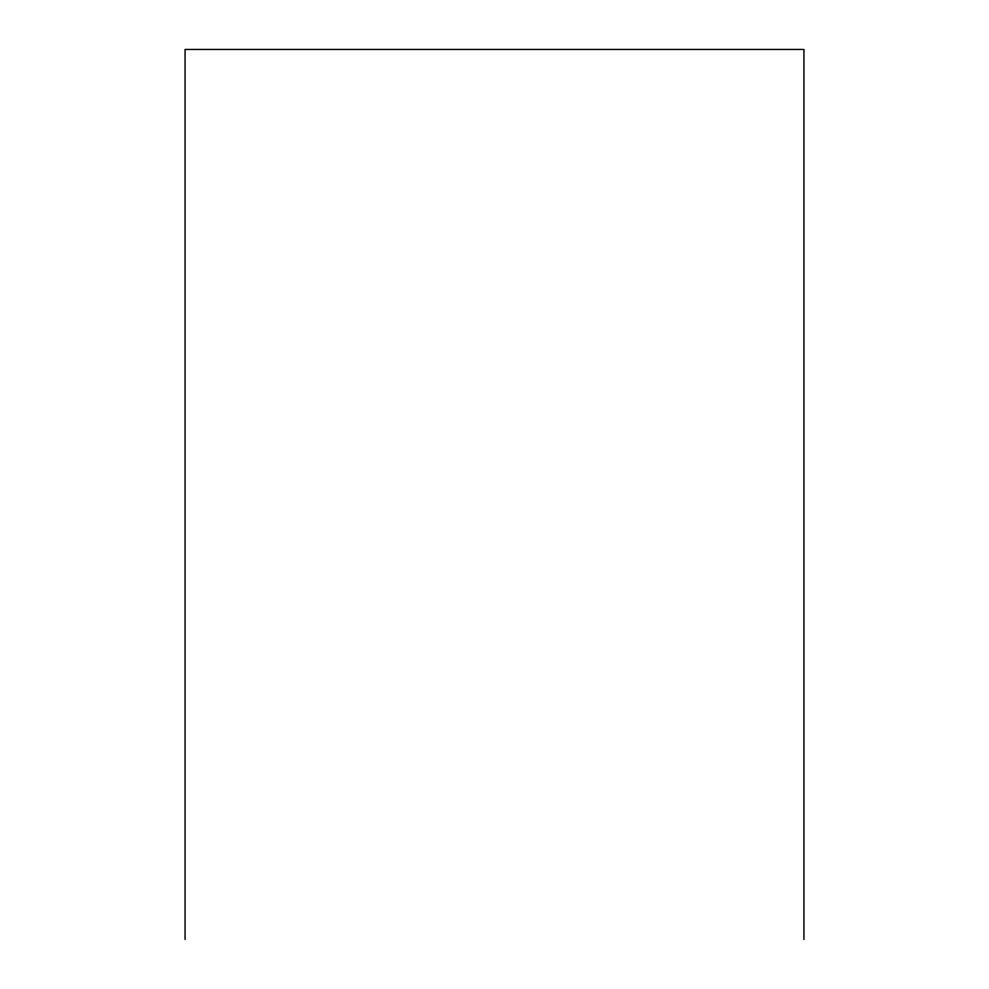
<?xml version="1.0" encoding="UTF-8"?>
<svg xmlns="http://www.w3.org/2000/svg" width="989" height="989" viewBox="0 0 989 989"><rect width="100%" height="100%" fill="white"/><g stroke="black" fill="none" stroke-linecap="round" stroke-linejoin="round"><path stroke-width="1.48" d="M803.933 939.55L803.933 49.45L185.067 49.45L185.067 939.55"/></g></svg>
